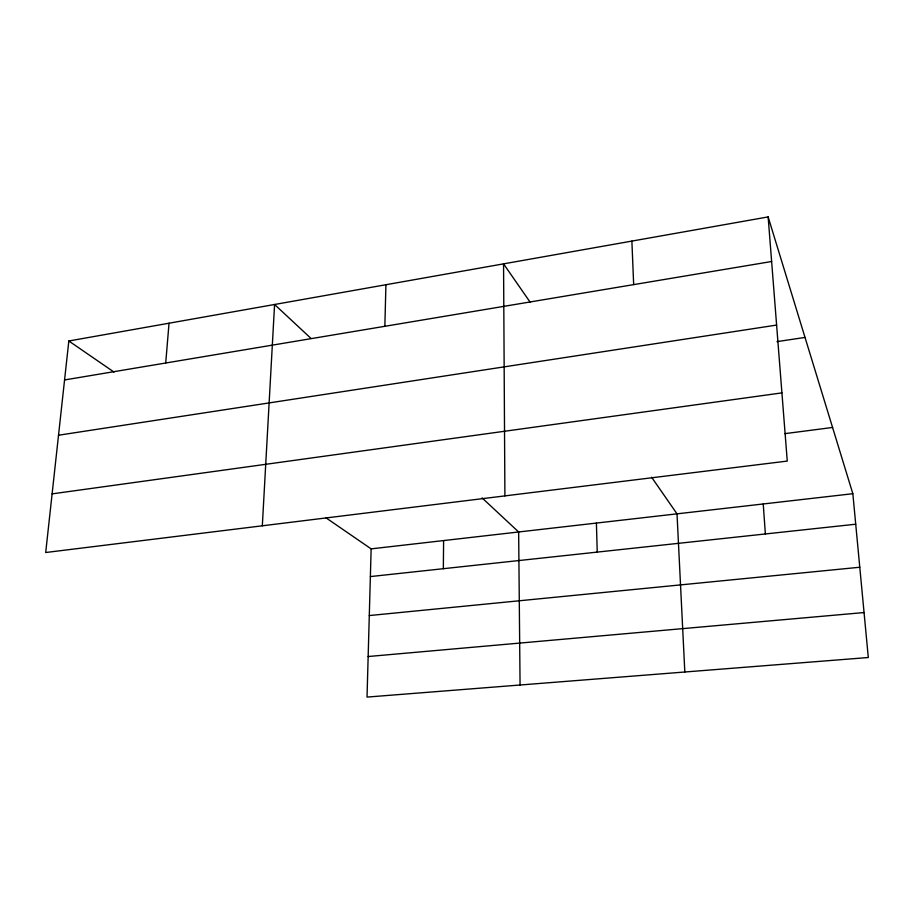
<?xml version="1.0" encoding="UTF-8"?>
<svg xmlns="http://www.w3.org/2000/svg" width="914" height="914" viewBox="0 0 914 914"><rect width="100%" height="100%" fill="white"/><g stroke="black" fill="none" stroke-linecap="round" stroke-linejoin="round"><path stroke-width="1.37" d="M443.336 568.702L443.61 540.574M384.851 326.298L385.925 284.734M326.115 517.907L371.141 548.868L367.028 697.085L868.3 657.52L852.842 493.709L768.137 216.915L68.824 340.991L45.7 552.513L787.262 461.079L768.137 216.915M262.318 525.801L274.577 304.488L310.829 338.271M165.72 363.007L169.033 323.213M64.563 379.95L771.633 261.507M58.519 435.224L776.614 325.076M776.991 341.619L805.017 337.426M52.109 493.868L781.916 392.883M784.863 433.647L832.574 427.466M371.141 548.868L852.842 493.709M370.376 576.574L855.721 524.213M369.29 615.556L859.777 567.24M368.148 656.526L864.061 612.551M68.824 340.991L114.01 372.067M482.089 497.902L518.649 531.982L520.066 685.009M530.166 302.214L503.557 263.86L504.905 495.891M651.613 477.234L677.011 513.839L684.826 672.007M763.236 503.968L765.372 533.959M631.882 241.09L633.665 284.62M596.396 523.071L597.242 552.102"/></g></svg>
